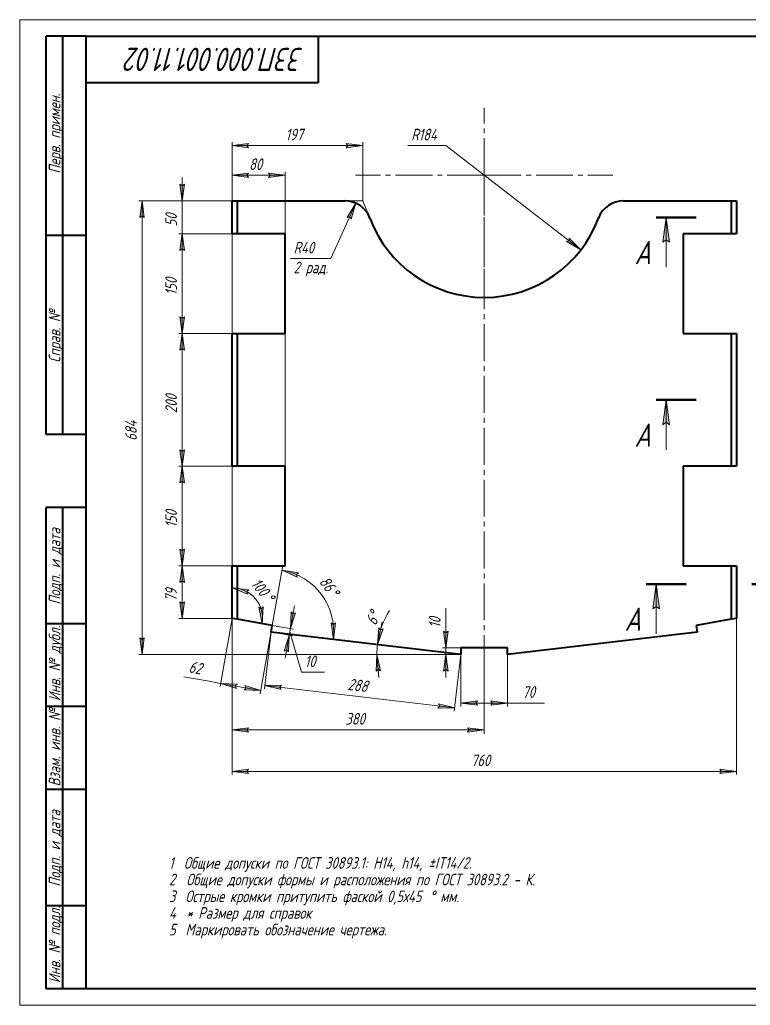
# Model space of a CAD drawing. Header units: millimetres. Extents: x 0 to 420, y 0 to 297.
# Drawn here: x 0 to 220.2, y 0 to 297 of the extents above; entities that cross this region are included whole.
import ezdxf

# ---------------------------------------------------------------- set-up
doc = ezdxf.new("R2010")
doc.units = ezdxf.units.MM
for name, pattern in [('K5LT_AXLED', [15.625, 11.125, -1.5, 1.5, -1.5]), ('K5LT_BASIC', [0]), ('K5LT_REINFORCED', [0]), ('K5LT_THIN', [0])]:
    doc.linetypes.add(name, pattern=pattern)
doc.layers.add('Системный слой', color=7, linetype='Continuous')
doc.styles.add('KDIMTEXTSTYLE', font='GOST_AU.SHX', dxfattribs={"width": 0.96, "oblique": 15, "height": 5})
doc.styles.add('KTEXTSTYLE', font='GOST_AU.SHX', dxfattribs={"width": 0.96, "height": 5})
doc.dimstyles.new('KDIMSTYLE (0.20)', dxfattribs={"dimtxt": 5, "dimasz": 1, "dimexe": 2, "dimexo": 0, "dimgap": 1, "dimtad": 1, "dimlfac": 5, "dimtxsty": 'KDIMTEXTSTYLE', "dimsah": 1, "dimcen": 0, "dimdle": 1, "dimadec": 0, "dimazin": 0, "dimtfac": 0.667, "dimtmove": 0, "dimatfit": 3, "dimfxl": 1, "dimtvp": 1, "dimtolj": 1, "dimtzin": 0, "dimarcsym": 0})

# ---------------------------------------------------------------- blocks, each defined once
blk = doc.blocks.new('D0')
at = {"layer": 'Системный слой'}
for points in [[(69, 69.84), (68.5, 70.5), (69, 71.16), (64, 70.5)], [(216, 70.5), (211, 71.16), (211.5, 70.5), (211, 69.84)]]:
    blk.add_hatch(color=7, dxfattribs=at).paths.add_polyline_path(points)
at = {"layer": 'Системный слой', "color": 7, "linetype": 'K5LT_THIN', "lineweight": 18}
for p, q in [((64, 116.6), (64, 69.5)), ((216, 116.6), (216, 69.5)), ((64, 70.5), (69, 71.16)), ((69, 69.84), (64, 70.5)), ((64, 70.5), (216, 70.5)), ((69, 71.16), (68.5, 70.5)), ((68.5, 70.5), (69, 69.84)), ((211.5, 70.5), (211, 71.16)), ((211, 71.16), (216, 70.5)), ((216, 70.5), (211, 69.84)), ((211, 69.84), (211.5, 70.5))]:
    blk.add_line(p, q, dxfattribs=at)
at = {"layer": 'Системный слой', "color": 7, "insert": (136.03, 75.57), "char_height": 2.5, "attachment_point": 1, "style": 'KTEXTSTYLE'}
blk.add_mtext('\\H3.5;\\W0.965;\\Q15;\\Q15;760', dxfattribs=at)
blk = doc.blocks.new('KDIMARROW_01')
at = {"layer": 'Системный слой'}
blk.add_hatch(color=0, dxfattribs=at).paths.add_polyline_path([(0, 0), (-5, 0.66), (-4.5, 0), (-5, -0.66)])
at = {"layer": 'Системный слой', "color": 0, "linetype": 'K5LT_THIN', "lineweight": 18}
for p, q in [((-4.5, 0), (-5, 0.66)), ((-5, 0.66), (0, 0)), ((0, 0), (-5, -0.66)), ((-5, -0.66), (-4.5, 0)), ((0, 0), (-1, 0))]:
    blk.add_line(p, q, dxfattribs=at)
blk = doc.blocks.new('D1')
at = {"layer": 'Системный слой'}
for points in [[(68.5, 83), (69, 83.66), (64, 83), (69, 82.34)], [(135, 82.34), (140, 83), (135, 83.66), (135.5, 83)]]:
    blk.add_hatch(color=7, dxfattribs=at).paths.add_polyline_path(points)
at = {"layer": 'Системный слой', "color": 7, "linetype": 'K5LT_THIN', "lineweight": 18}
for p, q in [((64, 116.6), (64, 82)), ((140, 107.72), (140, 82)), ((64, 83), (69, 83.66)), ((69, 83.66), (68.5, 83)), ((135.5, 83), (135, 83.66)), ((135, 83.66), (140, 83)), ((69, 82.34), (64, 83)), ((64, 83), (140, 83)), ((68.5, 83), (69, 82.34)), ((140, 83), (135, 82.34)), ((135, 82.34), (135.5, 83))]:
    blk.add_line(p, q, dxfattribs=at)
at = {"layer": 'Системный слой', "color": 7, "insert": (98.17, 88.07), "char_height": 2.5, "attachment_point": 1, "style": 'KTEXTSTYLE'}
blk.add_mtext('\\H3.5;\\W0.965;\\Q15;\\Q15;380', dxfattribs=at)
blk = doc.blocks.new('D2')
at = {"layer": 'Системный слой'}
for points in [[(137.5, 91.08), (138, 91.74), (133, 91.08), (138, 90.42)], [(147, 91.08), (142, 91.74), (142.5, 91.08), (142, 90.42)]]:
    blk.add_hatch(color=7, dxfattribs=at).paths.add_polyline_path(points)
at = {"layer": 'Системный слой', "color": 7, "linetype": 'K5LT_THIN', "lineweight": 18}
for p, q in [((133, 105.73), (133, 90.08)), ((147, 105.73), (147, 90.08)), ((133, 91.08), (138, 91.74)), ((138, 90.42), (133, 91.08)), ((133, 91.08), (147, 91.08)), ((138, 91.74), (137.5, 91.08)), ((137.5, 91.08), (138, 90.42)), ((142.5, 91.08), (142, 91.74)), ((142, 91.74), (147, 91.08)), ((147, 91.08), (142, 90.42)), ((142, 90.42), (142.5, 91.08)), ((147, 91.08), (150.5, 91.08)), ((150.5, 91.08), (158.22, 91.08))]:
    blk.add_line(p, q, dxfattribs=at)
at = {"layer": 'Системный слой', "color": 7, "insert": (151.5, 96.16), "char_height": 2.5, "attachment_point": 1, "style": 'KTEXTSTYLE'}
blk.add_mtext('\\H3.5;\\W0.965;\\Q15;\\Q15;70', dxfattribs=at)
blk = doc.blocks.new('D3')
at = {"layer": 'Системный слой'}
for points in [[(78.36, 95.88), (78.93, 96.47), (73.89, 96.41), (78.78, 95.17)], [(131.1, 89.65), (126.21, 90.89), (126.63, 90.18), (126.06, 89.58)]]:
    blk.add_hatch(color=7, dxfattribs=at).paths.add_polyline_path(points)
at = {"layer": 'Системный слой', "color": 7, "linetype": 'K5LT_THIN', "lineweight": 18}
for p, q in [((75.79, 112.49), (73.77, 95.41)), ((133, 105.73), (130.98, 88.66)), ((73.89, 96.41), (78.93, 96.47)), ((78.78, 95.17), (73.89, 96.41)), ((73.89, 96.41), (131.1, 89.65)), ((78.93, 96.47), (78.36, 95.88)), ((78.36, 95.88), (78.78, 95.17)), ((126.06, 89.58), (126.63, 90.18)), ((131.1, 89.65), (126.06, 89.58)), ((126.63, 90.18), (126.21, 90.89)), ((126.21, 90.89), (131.1, 89.65))]:
    blk.add_line(p, q, dxfattribs=at)
at = {"layer": 'Системный слой', "color": 7, "insert": (99.15, 98.53), "char_height": 2.5, "attachment_point": 1, "rotation": 353.2642, "style": 'KTEXTSTYLE'}
blk.add_mtext('\\H3.5;\\W0.965;\\Q15;\\Q15;288', dxfattribs=at)
blk = doc.blocks.new('D4')
at = {"layer": 'Системный слой'}
for points in [[(128.44, 107.72), (129.1, 112.72), (128.44, 112.22), (127.78, 112.72)], [(129.1, 100.73), (128.44, 105.73), (127.78, 100.73), (128.44, 101.23)]]:
    blk.add_hatch(color=7, dxfattribs=at).paths.add_polyline_path(points)
at = {"layer": 'Системный слой', "color": 7, "linetype": 'K5LT_THIN', "lineweight": 18}
for p, q in [((128.44, 112.72), (128.44, 119.7)), ((128.44, 107.72), (128.44, 114.72)), ((128.44, 112.22), (127.78, 112.72)), ((127.78, 112.72), (128.44, 107.72)), ((128.44, 107.72), (129.1, 112.72)), ((129.1, 112.72), (128.44, 112.22)), ((128.44, 107.72), (128.44, 112.72)), ((133, 107.72), (127.44, 107.72)), ((128.44, 105.73), (128.44, 107.72)), ((133, 105.73), (127.44, 105.73)), ((128.44, 105.73), (127.78, 100.73)), ((129.1, 100.73), (128.44, 105.73)), ((128.44, 105.73), (128.44, 98.73)), ((127.78, 100.73), (128.44, 101.23)), ((128.44, 101.23), (129.1, 100.73))]:
    blk.add_line(p, q, dxfattribs=at)
at = {"layer": 'Системный слой', "color": 7, "insert": (123.37, 113.72), "char_height": 2.5, "attachment_point": 1, "rotation": 90, "style": 'KTEXTSTYLE'}
blk.add_mtext('\\H3.5;\\W0.965;\\Q15;\\Q15;10', dxfattribs=at)
blk = doc.blocks.new('KDIMARROW_02')
at = {"layer": 'Системный слой'}
blk.add_hatch(color=0, dxfattribs=at).paths.add_polyline_path([(4.5, 0), (5, 0.66), (0, 0), (5, -0.66)])
at = {"layer": 'Системный слой', "color": 0, "linetype": 'K5LT_THIN', "lineweight": 18}
for p, q in [((0, 0), (-1, 0)), ((5, 0.66), (0, 0)), ((0, 0), (5, -0.66)), ((0, 0), (7, 0)), ((4.5, 0), (5, 0.66)), ((5, -0.66), (4.5, 0))]:
    blk.add_line(p, q, dxfattribs=at)
blk = doc.blocks.new('D5')
at = {"layer": 'Системный слой'}
for points in [[(81.57, 113.5), (83.08, 118.31), (82.35, 117.93), (81.79, 118.54)], [(81, 106.49), (81.22, 111.53), (79.7, 106.72), (80.44, 107.1)]]:
    blk.add_hatch(color=7, dxfattribs=at).paths.add_polyline_path(points)
at = {"layer": 'Системный слой', "color": 7, "linetype": 'K5LT_THIN', "lineweight": 18}
for p, q in [((81.57, 113.5), (82.78, 120.39)), ((81.79, 118.54), (81.57, 113.5)), ((81.57, 113.5), (83.08, 118.31)), ((82.35, 117.93), (81.79, 118.54)), ((83.08, 118.31), (82.35, 117.93)), ((76.14, 114.46), (82.55, 113.32)), ((81.22, 111.53), (81.57, 113.5)), ((75.79, 112.49), (82.2, 111.35)), ((81.22, 111.53), (79.7, 106.72)), ((81.22, 111.53), (80, 104.63)), ((81, 106.49), (81.22, 111.53)), ((81.39, 112.51), (84.92, 100.34)), ((79.7, 106.72), (80.44, 107.1)), ((80.44, 107.1), (81, 106.49)), ((84.92, 100.34), (91.9, 100.34))]:
    blk.add_line(p, q, dxfattribs=at)
at = {"layer": 'Системный слой', "color": 7, "insert": (85.92, 105.41), "char_height": 2.5, "attachment_point": 1, "style": 'KTEXTSTYLE'}
blk.add_mtext('\\H3.5;\\W0.965;\\Q15;\\Q15;10', dxfattribs=at)
blk = doc.blocks.new('D6')
at = {"layer": 'Системный слой'}
for points in [[(37.52, 237.43), (36.86, 242.43), (36.2, 237.43), (36.86, 237.93)], [(36.86, 105.73), (37.52, 110.73), (36.86, 110.23), (36.2, 110.73)]]:
    blk.add_hatch(color=7, dxfattribs=at).paths.add_polyline_path(points)
at = {"layer": 'Системный слой', "color": 7, "linetype": 'K5LT_THIN', "lineweight": 18}
for p, q in [((64, 242.43), (35.86, 242.43)), ((36.2, 237.43), (36.86, 242.43)), ((36.86, 242.43), (37.52, 237.43)), ((36.86, 242.43), (36.86, 105.73)), ((36.86, 237.93), (36.2, 237.43)), ((37.52, 237.43), (36.86, 237.93)), ((36.86, 105.73), (36.2, 110.73)), ((36.2, 110.73), (36.86, 110.23)), ((36.86, 110.23), (37.52, 110.73)), ((37.52, 110.73), (36.86, 105.73)), ((133, 105.73), (35.86, 105.73))]:
    blk.add_line(p, q, dxfattribs=at)
at = {"layer": 'Системный слой', "color": 7, "insert": (31.79, 170.11), "char_height": 2.5, "attachment_point": 1, "rotation": 90, "style": 'KTEXTSTYLE'}
blk.add_mtext('\\H3.5;\\W0.965;\\Q15;\\Q15;684', dxfattribs=at)
blk = doc.blocks.new('D7')
at = {"layer": 'Системный слой'}
for points in [[(48.97, 242.43), (49.63, 247.43), (48.97, 246.93), (48.31, 247.43)], [(49.63, 227.43), (48.97, 232.43), (48.31, 227.43), (48.97, 227.93)]]:
    blk.add_hatch(color=7, dxfattribs=at).paths.add_polyline_path(points)
at = {"layer": 'Системный слой', "color": 7, "linetype": 'K5LT_THIN', "lineweight": 18}
for p, q in [((48.97, 246.93), (48.31, 247.43)), ((48.31, 247.43), (48.97, 242.43)), ((48.97, 242.43), (48.97, 249.43)), ((48.97, 242.43), (49.63, 247.43)), ((49.63, 247.43), (48.97, 246.93)), ((64, 242.43), (47.97, 242.43)), ((48.97, 232.43), (48.97, 242.43)), ((64, 232.43), (47.97, 232.43)), ((48.97, 232.43), (48.31, 227.43)), ((49.63, 227.43), (48.97, 232.43)), ((48.97, 232.43), (48.97, 225.43)), ((48.31, 227.43), (48.97, 227.93)), ((48.97, 227.93), (49.63, 227.43))]:
    blk.add_line(p, q, dxfattribs=at)
at = {"layer": 'Системный слой', "color": 7, "insert": (43.89, 234.71), "char_height": 2.5, "attachment_point": 1, "rotation": 90, "style": 'KTEXTSTYLE'}
blk.add_mtext('\\H3.5;\\W0.965;\\Q15;\\Q15;50', dxfattribs=at)
blk = doc.blocks.new('D8')
at = {"layer": 'Системный слой'}
for points in [[(49.63, 227.43), (48.97, 232.43), (48.31, 227.43), (48.97, 227.93)], [(48.97, 202.43), (49.63, 207.43), (48.97, 206.93), (48.31, 207.43)]]:
    blk.add_hatch(color=7, dxfattribs=at).paths.add_polyline_path(points)
at = {"layer": 'Системный слой', "color": 7, "linetype": 'K5LT_THIN', "lineweight": 18}
for p, q in [((64, 232.43), (47.97, 232.43)), ((48.31, 227.43), (48.97, 232.43)), ((48.97, 232.43), (49.63, 227.43)), ((48.97, 232.43), (48.97, 202.43)), ((48.97, 227.93), (48.31, 227.43)), ((49.63, 227.43), (48.97, 227.93)), ((48.97, 202.43), (48.31, 207.43)), ((48.31, 207.43), (48.97, 206.93)), ((48.97, 206.93), (49.63, 207.43)), ((49.63, 207.43), (48.97, 202.43)), ((64, 202.43), (47.97, 202.43))]:
    blk.add_line(p, q, dxfattribs=at)
at = {"layer": 'Системный слой', "color": 7, "insert": (43.89, 213.97), "char_height": 2.5, "attachment_point": 1, "rotation": 90, "style": 'KTEXTSTYLE'}
blk.add_mtext('\\H3.5;\\W0.965;\\Q15;\\Q15;150', dxfattribs=at)
blk = doc.blocks.new('D9')
at = {"layer": 'Системный слой'}
for points in [[(49.63, 197.43), (48.97, 202.43), (48.31, 197.43), (48.97, 197.93)], [(48.97, 162.43), (49.63, 167.43), (48.97, 166.93), (48.31, 167.43)]]:
    blk.add_hatch(color=7, dxfattribs=at).paths.add_polyline_path(points)
at = {"layer": 'Системный слой', "color": 7, "linetype": 'K5LT_THIN', "lineweight": 18}
for p, q in [((64, 202.43), (47.97, 202.43)), ((48.31, 197.43), (48.97, 202.43)), ((48.97, 202.43), (49.63, 197.43)), ((48.97, 202.43), (48.97, 162.43)), ((48.97, 197.93), (48.31, 197.43)), ((49.63, 197.43), (48.97, 197.93)), ((48.97, 162.43), (48.31, 167.43)), ((48.31, 167.43), (48.97, 166.93)), ((48.97, 166.93), (49.63, 167.43)), ((49.63, 167.43), (48.97, 162.43)), ((64, 162.43), (47.97, 162.43))]:
    blk.add_line(p, q, dxfattribs=at)
at = {"layer": 'Системный слой', "color": 7, "insert": (43.89, 178.46), "char_height": 2.5, "attachment_point": 1, "rotation": 90, "style": 'KTEXTSTYLE'}
blk.add_mtext('\\H3.5;\\W0.965;\\Q15;\\Q15;200', dxfattribs=at)
blk = doc.blocks.new('D10')
at = {"layer": 'Системный слой'}
for points in [[(49.63, 157.43), (48.97, 162.43), (48.31, 157.43), (48.97, 157.93)], [(48.97, 132.43), (49.63, 137.43), (48.97, 136.93), (48.31, 137.43)]]:
    blk.add_hatch(color=7, dxfattribs=at).paths.add_polyline_path(points)
at = {"layer": 'Системный слой', "color": 7, "linetype": 'K5LT_THIN', "lineweight": 18}
for p, q in [((64, 162.43), (47.97, 162.43)), ((48.31, 157.43), (48.97, 162.43)), ((48.97, 162.43), (49.63, 157.43)), ((48.97, 162.43), (48.97, 132.43)), ((48.97, 157.93), (48.31, 157.43)), ((49.63, 157.43), (48.97, 157.93)), ((48.97, 132.43), (48.31, 137.43)), ((48.31, 137.43), (48.97, 136.93)), ((48.97, 136.93), (49.63, 137.43)), ((49.63, 137.43), (48.97, 132.43)), ((64, 132.43), (47.97, 132.43))]:
    blk.add_line(p, q, dxfattribs=at)
at = {"layer": 'Системный слой', "color": 7, "insert": (43.89, 143.97), "char_height": 2.5, "attachment_point": 1, "rotation": 90, "style": 'KTEXTSTYLE'}
blk.add_mtext('\\H3.5;\\W0.965;\\Q15;\\Q15;150', dxfattribs=at)
blk = doc.blocks.new('D11')
at = {"layer": 'Системный слой'}
for points in [[(68.5, 250.14), (69, 250.79), (64, 250.14), (69, 249.48)], [(80, 250.14), (75, 250.79), (75.5, 250.14), (75, 249.48)]]:
    blk.add_hatch(color=7, dxfattribs=at).paths.add_polyline_path(points)
at = {"layer": 'Системный слой', "color": 7, "linetype": 'K5LT_THIN', "lineweight": 18}
for p, q in [((64, 132.43), (64, 251.14)), ((64, 250.14), (69, 250.79)), ((69, 249.48), (64, 250.14)), ((80, 250.14), (64, 250.14)), ((69, 250.79), (68.5, 250.14)), ((68.5, 250.14), (69, 249.48)), ((75.5, 250.14), (75, 250.79)), ((75, 250.79), (80, 250.14)), ((80, 250.14), (75, 249.48)), ((75, 249.48), (75.5, 250.14)), ((80, 162.43), (80, 251.14))]:
    blk.add_line(p, q, dxfattribs=at)
at = {"layer": 'Системный слой', "color": 7, "insert": (69.14, 255.21), "char_height": 2.5, "attachment_point": 1, "style": 'KTEXTSTYLE'}
blk.add_mtext('\\H3.5;\\W0.965;\\Q15;\\Q15;80', dxfattribs=at)
blk = doc.blocks.new('D12')
at = {"layer": 'Системный слой'}
blk.add_hatch(color=7, dxfattribs=at).paths.add_polyline_path([(99.86, 236.9), (101.32, 241.72), (98.66, 237.44), (99.47, 237.62)])
at = {"layer": 'Системный слой', "color": 7, "linetype": 'K5LT_THIN', "lineweight": 18}
for p, q in [((93.76, 225), (101.32, 241.72)), ((98.66, 237.44), (101.32, 241.72)), ((101.32, 241.72), (99.86, 236.9)), ((99.47, 237.62), (98.66, 237.44)), ((99.86, 236.9), (99.47, 237.62)), ((93.76, 225), (81.57, 225))]:
    blk.add_line(p, q, dxfattribs=at)
at = {"layer": 'Системный слой', "color": 7, "char_height": 2.5, "attachment_point": 1, "style": 'KTEXTSTYLE'}
for s, insert in [('\\H3.5;\\W0.965;\\Q15;\\Q15;R', (82.57, 230.07)), ('\\H3.5;\\W0.965;\\Q15;\\Q15;40', (84.79, 230.07)), ('\\H3.5;\\W0.965;\\Q15;\\Q15;2 рад.', (82.57, 224.08))]:
    blk.add_mtext(s, dxfattribs=dict(at, insert=insert))
blk = doc.blocks.new('D13')
at = {"layer": 'Системный слой'}
blk.add_hatch(color=7, dxfattribs=at).paths.add_polyline_path([(169.13, 227.63), (165.58, 231.21), (165.57, 230.38), (164.77, 230.16)])
at = {"layer": 'Системный слой', "color": 7, "linetype": 'K5LT_THIN', "lineweight": 18}
for p, q in [((128.44, 259.07), (117.02, 259.07)), ((128.44, 259.07), (169.13, 227.63)), ((164.77, 230.16), (165.57, 230.38)), ((169.13, 227.63), (164.77, 230.16)), ((165.57, 230.38), (165.58, 231.21)), ((165.58, 231.21), (169.13, 227.63))]:
    blk.add_line(p, q, dxfattribs=at)
at = {"layer": 'Системный слой', "color": 7, "char_height": 2.5, "attachment_point": 1, "style": 'KTEXTSTYLE'}
for s, insert in [('\\H3.5;\\W0.965;\\Q15;\\Q15;R', (118.02, 264.14)), ('\\H3.5;\\W0.965;\\Q15;\\Q15;184', (120.24, 264.14))]:
    blk.add_mtext(s, dxfattribs=dict(at, insert=insert))
blk = doc.blocks.new('U0')
at = {"layer": 'Системный слой', "color": 30, "linetype": 'K5LT_AXLED', "lineweight": 18, "true_color": 0xff8000}
for q in [(140, 270.48), (101.19, 250.14), (178.81, 250.14), (140, 211.32)]:
    blk.add_line((140, 250.14), q, dxfattribs=at)
blk = doc.blocks.new('D14')
at = {"layer": 'Системный слой'}
for points in [[(69, 258.41), (68.5, 259.07), (69, 259.72), (64, 259.07)], [(103.4, 259.07), (98.4, 259.72), (98.9, 259.07), (98.4, 258.41)]]:
    blk.add_hatch(color=7, dxfattribs=at).paths.add_polyline_path(points)
at = {"layer": 'Системный слой', "color": 7, "linetype": 'K5LT_THIN', "lineweight": 18}
for p, q in [((64, 242.43), (64, 260.07)), ((64, 259.07), (69, 259.72)), ((69, 258.41), (64, 259.07)), ((64, 259.07), (103.4, 259.07)), ((69, 259.72), (68.5, 259.07)), ((68.5, 259.07), (69, 258.41)), ((98.9, 259.07), (98.4, 259.72)), ((98.4, 259.72), (103.4, 259.07)), ((103.4, 259.07), (98.4, 258.41)), ((98.4, 258.41), (98.9, 259.07)), ((103.4, 242.43), (103.4, 260.07))]:
    blk.add_line(p, q, dxfattribs=at)
at = {"layer": 'Системный слой', "color": 7, "insert": (80.1, 264.14), "char_height": 2.5, "attachment_point": 1, "style": 'KTEXTSTYLE'}
blk.add_mtext('\\H3.5;\\W0.965;\\Q15;\\Q15;197', dxfattribs=at)
blk = doc.blocks.new('D15')
at = {"layer": 'Системный слой'}
for points in [[(64.98, 96.24), (65.59, 96.8), (60.55, 97.02), (65.36, 95.5)], [(72.69, 94.88), (67.88, 96.4), (68.26, 95.66), (67.65, 95.1)]]:
    blk.add_hatch(color=7, dxfattribs=at).paths.add_polyline_path(points)
at = {"layer": 'Системный слой', "color": 7, "linetype": 'K5LT_THIN', "lineweight": 18}
for p, q in [((64, 116.6), (60.37, 96.04)), ((76.14, 114.46), (72.51, 93.89)), ((57.1, 97.63), (49.5, 98.97)), ((60.55, 97.02), (57.1, 97.63)), ((60.55, 97.02), (65.59, 96.8)), ((65.36, 95.5), (60.55, 97.02)), ((60.55, 97.02), (72.69, 94.88)), ((65.59, 96.8), (64.98, 96.24)), ((64.98, 96.24), (65.36, 95.5)), ((67.65, 95.1), (68.26, 95.66)), ((72.69, 94.88), (67.65, 95.1)), ((68.26, 95.66), (67.88, 96.4)), ((67.88, 96.4), (72.69, 94.88))]:
    blk.add_line(p, q, dxfattribs=at)
at = {"layer": 'Системный слой', "color": 7, "insert": (51.37, 103.79), "char_height": 2.5, "attachment_point": 1, "rotation": 350, "style": 'KTEXTSTYLE'}
blk.add_mtext('\\H3.5;\\W0.965;\\Q15;\\Q15;62', dxfattribs=at)
blk = doc.blocks.new('D16')
at = {"layer": 'Системный слой'}
for points in [[(49.63, 127.43), (48.97, 132.43), (48.31, 127.43), (48.97, 127.93)], [(48.97, 116.6), (49.63, 121.6), (48.97, 121.1), (48.31, 121.6)]]:
    blk.add_hatch(color=7, dxfattribs=at).paths.add_polyline_path(points)
at = {"layer": 'Системный слой', "color": 7, "linetype": 'K5LT_THIN', "lineweight": 18}
for p, q in [((64, 132.43), (47.97, 132.43)), ((48.31, 127.43), (48.97, 132.43)), ((48.97, 132.43), (49.63, 127.43)), ((48.97, 132.43), (48.97, 116.6)), ((48.97, 127.93), (48.31, 127.43)), ((49.63, 127.43), (48.97, 127.93)), ((48.97, 116.6), (48.31, 121.6)), ((48.31, 121.6), (48.97, 121.1)), ((48.97, 121.1), (49.63, 121.6)), ((49.63, 121.6), (48.97, 116.6)), ((64, 116.6), (47.97, 116.6))]:
    blk.add_line(p, q, dxfattribs=at)
at = {"layer": 'Системный слой', "color": 7, "insert": (43.89, 121.66), "char_height": 2.5, "attachment_point": 1, "rotation": 90, "style": 'KTEXTSTYLE'}
blk.add_mtext('\\H3.5;\\W0.965;\\Q15;\\Q15;79', dxfattribs=at)
blk = doc.blocks.new('D17')
at = {"layer": 'Системный слой'}
for points in [[(68.36, 124.69), (69.01, 125.21), (64, 125.79), (68.69, 123.93)], [(73.06, 115), (73.35, 120.03), (72.73, 119.49), (72.04, 119.94)]]:
    blk.add_hatch(color=7, dxfattribs=at).paths.add_polyline_path(points)
at = {"layer": 'Системный слой', "color": 7, "linetype": 'K5LT_THIN', "lineweight": 18}
for p, q in [((64, 132.43), (64, 124.79)), ((64, 125.79), (69.01, 125.21)), ((68.69, 123.93), (64, 125.79)), ((69.01, 125.21), (68.36, 124.69)), ((68.36, 124.69), (68.69, 123.93)), ((73.06, 115), (72.04, 119.94)), ((72.04, 119.94), (72.73, 119.49)), ((72.73, 119.49), (73.35, 120.03)), ((73.35, 120.03), (73.06, 115)), ((76.14, 114.46), (72.07, 115.17))]:
    blk.add_line(p, q, dxfattribs=at)
blk.add_arc((64, 116.6), 9.2, 350, 90, dxfattribs=at)
at = {"layer": 'Системный слой', "color": 7, "char_height": 2.5, "attachment_point": 1, "rotation": 310, "style": 'KTEXTSTYLE'}
for s, insert in [('\\H3.5;\\W0.965;\\Q15;\\Q15;100', (72.16, 129.11)), ('\\H3.5;\\W0.965;\\Q15;\\Q15;°', (75.97, 124.57))]:
    blk.add_mtext(s, dxfattribs=dict(at, insert=insert))
blk = doc.blocks.new('D18')
at = {"layer": 'Системный слой'}
for points in [[(83.38, 129.78), (84.05, 130.27), (79.07, 131.09), (83.67, 129.01)], [(94.55, 110.27), (95.2, 115.27), (94.54, 114.77), (93.88, 115.27)]]:
    blk.add_hatch(color=7, dxfattribs=at).paths.add_polyline_path(points)
at = {"layer": 'Системный слой', "color": 7, "linetype": 'K5LT_THIN', "lineweight": 18}
for p, q in [((76.14, 114.46), (79.24, 132.07)), ((79.07, 131.09), (84.05, 130.27)), ((83.67, 129.01), (79.07, 131.09)), ((84.05, 130.27), (83.38, 129.78)), ((83.38, 129.78), (83.67, 129.01)), ((94.55, 110.27), (93.88, 115.27)), ((93.88, 115.27), (94.54, 114.77)), ((94.54, 114.77), (95.2, 115.27)), ((95.2, 115.27), (94.55, 110.27)), ((133, 105.73), (93.56, 110.39))]:
    blk.add_line(p, q, dxfattribs=at)
blk.add_arc((75.79, 112.49), 18.89, 353.2642, 80, dxfattribs=at)
at = {"layer": 'Системный слой', "color": 7, "char_height": 2.5, "attachment_point": 1, "rotation": 306.6321, "style": 'KTEXTSTYLE'}
for s, insert in [('\\H3.5;\\W0.965;\\Q15;\\Q15;86', (92.89, 129.68)), ('\\H3.5;\\W0.965;\\Q15;\\Q15;°', (95.54, 126.12))]:
    blk.add_mtext(s, dxfattribs=dict(at, insert=insert))
blk = doc.blocks.new('D19')
at = {"layer": 'Системный слой'}
for points in [[(107.84, 108.7), (109.51, 113.46), (108.76, 113.1), (108.22, 113.73)], [(108.77, 100.81), (107.67, 105.73), (107.45, 100.69), (108.06, 101.25)]]:
    blk.add_hatch(color=7, dxfattribs=at).paths.add_polyline_path(points)
at = {"layer": 'Системный слой', "color": 7, "linetype": 'K5LT_THIN', "lineweight": 18}
for p, q in [((107.84, 108.7), (109.28, 115.55)), ((108.22, 113.73), (107.84, 108.7)), ((107.84, 108.7), (109.51, 113.46)), ((108.76, 113.1), (108.22, 113.73)), ((109.51, 113.46), (108.76, 113.1)), ((75.79, 112.49), (108.83, 108.58)), ((35.86, 105.73), (108.67, 105.73)), ((107.67, 105.73), (107.45, 100.69)), ((108.77, 100.81), (107.67, 105.73)), ((107.67, 105.73), (108.29, 98.76)), ((107.45, 100.69), (108.06, 101.25)), ((108.06, 101.25), (108.77, 100.81))]:
    blk.add_line(p, q, dxfattribs=at)
for start, end in [(148.4823, 173.2642), (173.2642, 180)]:
    blk.add_arc((133, 105.73), 25.33, start, end, dxfattribs=at)
at = {"layer": 'Системный слой', "color": 7, "char_height": 2.5, "attachment_point": 1, "rotation": 66.3682, "style": 'KTEXTSTYLE'}
for s, insert in [('\\H3.5;\\W0.965;\\Q15;\\Q15;°', (105.02, 117.68)), ('\\H3.5;\\W0.965;\\Q15;\\Q15;6', (104.13, 115.65))]:
    blk.add_mtext(s, dxfattribs=dict(at, insert=insert))
blk = doc.blocks.new('U1')
at = {"layer": 'Системный слой'}
for points in [[(195.85, 174.93), (194.86, 182.43), (193.87, 174.93), (194.86, 175.68)], [(233.63, 174.93), (232.64, 182.43), (231.66, 174.93), (232.64, 175.68)]]:
    blk.add_hatch(color=7, dxfattribs=at).paths.add_polyline_path(points)
at = {"layer": 'Системный слой', "color": 134, "linetype": 'K5LT_REINFORCED', "lineweight": 100, "true_color": 0x009696}
for p, q in [((191.86, 182.43), (203.86, 182.43)), ((223.64, 182.43), (235.64, 182.43))]:
    blk.add_line(p, q, dxfattribs=at)
at = {"layer": 'Системный слой', "color": 7, "linetype": 'K5LT_THIN', "lineweight": 18}
for p, q in [((193.87, 174.93), (194.86, 182.43)), ((194.86, 182.43), (195.85, 174.93)), ((194.86, 167.43), (194.86, 182.43)), ((231.66, 174.93), (232.64, 182.43)), ((232.64, 182.43), (233.63, 174.93)), ((232.64, 167.43), (232.64, 182.43)), ((194.86, 175.68), (193.87, 174.93)), ((195.85, 174.93), (194.86, 175.68)), ((232.64, 175.68), (231.66, 174.93)), ((233.63, 174.93), (232.64, 175.68))]:
    blk.add_line(p, q, dxfattribs=at)
at = {"layer": 'Системный слой', "color": 7, "char_height": 2.5, "attachment_point": 1, "style": 'KTEXTSTYLE'}
for insert in [(185.31, 175.34), (234.64, 175.34)]:
    blk.add_mtext('\\H3.5;\\W0.965;\\Q15;\\Q15;\\H7.00;А', dxfattribs=dict(at, insert=insert))
blk = doc.blocks.new('U2')
at = {"layer": 'Системный слой'}
for points in [[(195.85, 229.93), (194.86, 237.43), (193.87, 229.93), (194.86, 230.68)], [(233.63, 229.93), (232.64, 237.43), (231.66, 229.93), (232.64, 230.68)]]:
    blk.add_hatch(color=7, dxfattribs=at).paths.add_polyline_path(points)
at = {"layer": 'Системный слой', "color": 134, "linetype": 'K5LT_REINFORCED', "lineweight": 100, "true_color": 0x009696}
for p, q in [((191.86, 237.43), (203.86, 237.43)), ((223.64, 237.43), (235.64, 237.43))]:
    blk.add_line(p, q, dxfattribs=at)
at = {"layer": 'Системный слой', "color": 7, "linetype": 'K5LT_THIN', "lineweight": 18}
for p, q in [((193.87, 229.93), (194.86, 237.43)), ((194.86, 237.43), (195.85, 229.93)), ((194.86, 222.43), (194.86, 237.43)), ((231.66, 229.93), (232.64, 237.43)), ((232.64, 237.43), (233.63, 229.93)), ((232.64, 222.43), (232.64, 237.43)), ((194.86, 230.68), (193.87, 229.93)), ((195.85, 229.93), (194.86, 230.68)), ((232.64, 230.68), (231.66, 229.93)), ((233.63, 229.93), (232.64, 230.68))]:
    blk.add_line(p, q, dxfattribs=at)
at = {"layer": 'Системный слой', "color": 7, "char_height": 2.5, "attachment_point": 1, "style": 'KTEXTSTYLE'}
for insert in [(185.31, 230.34), (234.64, 230.34)]:
    blk.add_mtext('\\H3.5;\\W0.965;\\Q15;\\Q15;\\H7.00;А', dxfattribs=dict(at, insert=insert))
blk = doc.blocks.new('U3')
at = {"layer": 'Системный слой'}
for points in [[(192.85, 119.43), (191.86, 126.93), (190.87, 119.43), (191.86, 120.18)], [(230.63, 119.43), (229.64, 126.93), (228.66, 119.43), (229.64, 120.18)]]:
    blk.add_hatch(color=7, dxfattribs=at).paths.add_polyline_path(points)
at = {"layer": 'Системный слой', "color": 134, "linetype": 'K5LT_REINFORCED', "lineweight": 100, "true_color": 0x009696}
for p, q in [((188.86, 126.93), (200.86, 126.93)), ((220.64, 126.93), (232.64, 126.93))]:
    blk.add_line(p, q, dxfattribs=at)
at = {"layer": 'Системный слой', "color": 7, "linetype": 'K5LT_THIN', "lineweight": 18}
for p, q in [((190.87, 119.43), (191.86, 126.93)), ((191.86, 126.93), (192.85, 119.43)), ((191.86, 111.93), (191.86, 126.93)), ((228.66, 119.43), (229.64, 126.93)), ((229.64, 126.93), (230.63, 119.43)), ((229.64, 111.93), (229.64, 126.93)), ((191.86, 120.18), (190.87, 119.43)), ((192.85, 119.43), (191.86, 120.18)), ((229.64, 120.18), (228.66, 119.43)), ((230.63, 119.43), (229.64, 120.18))]:
    blk.add_line(p, q, dxfattribs=at)
at = {"layer": 'Системный слой', "color": 7, "char_height": 2.5, "attachment_point": 1, "style": 'KTEXTSTYLE'}
for insert in [(182.31, 119.84), (231.64, 119.84)]:
    blk.add_mtext('\\H3.5;\\W0.965;\\Q15;\\Q15;\\H7.00;А', dxfattribs=dict(at, insert=insert))
blk = doc.blocks.new('U6')
at = {"color": 7, "linetype": 'K5LT_THIN', "lineweight": 18}
for p, q in [((0, 0), (0, 297)), ((0, 297), (420, 297)), ((420, 0), (0, 0))]:
    blk.add_line(p, q, dxfattribs=at)
at = {"color": 150, "linetype": 'K5LT_BASIC', "lineweight": 40, "true_color": 0x0080ff}
for p, q in [((8, 172), (8, 292)), ((20, 292), (8, 292)), ((13, 172), (13, 292)), ((20, 5), (20, 292)), ((20, 292), (415, 292)), ((90, 292), (90, 278)), ((90, 278), (20, 278)), ((20, 232), (8, 232)), ((20, 172), (8, 172)), ((8, 5), (8, 150)), ((20, 150), (8, 150)), ((13, 5), (13, 150)), ((20, 115), (8, 115)), ((20, 90), (8, 90)), ((20, 65), (8, 65)), ((20, 30), (8, 30)), ((20, 5), (8, 5)), ((415, 5), (20, 5))]:
    blk.add_line(p, q, dxfattribs=at)
at = {"color": 7, "char_height": 2.5, "attachment_point": 1, "style": 'KTEXTSTYLE'}
for s, insert, rotation in [('\\H3.5;\\W0.965;\\Q15;\\Q15;\\H7.00;ЗЗП.000.001.11.02', (85.54, 281.55), 180), ('\\H3.5;\\W0.965;\\Q15;\\Q15;Перв. примен.', (8.77, 250.61), 90), ('\\H3.5;\\W0.965;\\Q15;\\Q15;Справ. №', (8.77, 193.68), 90), ('\\H3.5;\\W0.965;\\Q15;\\Q15;Подп. и дата', (8.77, 120.75), 90), ('\\H3.5;\\W0.965;\\Q15;\\Q15;Инв. № дубл.', (8.77, 91.67), 90), ('\\H3.5;\\W0.965;\\Q15;\\Q15;Взам. инв. №', (8.77, 65.94), 90), ('\\H3.5;\\W0.965;\\Q15;\\Q15;Подп. и дата', (8.77, 35.75), 90), ('\\H3.5;\\W0.965;\\Q15;\\Q15;Инв. № подл.', (8.77, 6.67), 90)]:
    blk.add_mtext(s, dxfattribs=dict(at, insert=insert, rotation=rotation))
blk = doc.blocks.new('U7')
at = {"color": 7, "char_height": 2.5, "attachment_point": 1, "style": 'KTEXTSTYLE'}
for s, insert in [('\\H3.5;\\W0.965;\\Q15;\\Q15;1', (45, 44.65)), ('\\H3.5;\\W0.965;\\Q15;\\Q15;Общие допуски по ГОСТ 30893.1: H14, h14, ', (49.48, 44.65)), ('\\H3.5;\\W0.965;\\Q15;\\Q15;IT14/2.', (125.14, 44.65)), ('\\H3.5;\\W0.965;\\Q15;\\Q15;±', (123.19, 44.65)), ('\\H3.5;\\W0.965;\\Q15;\\Q15;2', (45, 39.65)), ('\\H3.5;\\W0.965;\\Q15;\\Q15;Общие допуски формы и расположения по ГОСТ 30893.2 - К.', (50.22, 39.65)), ('\\H3.5;\\W0.965;\\Q15;\\Q15;3', (45, 34.59)), ('\\H3.5;\\W0.965;\\Q15;\\Q15;Острые кромки притупить фаской 0,5х45', (49.94, 34.59)), ('\\H3.5;\\W0.965;\\Q15;\\Q15;°', (123.56, 34.59)), ('\\H3.5;\\W0.965;\\Q15;\\Q15; мм.', (125.05, 34.59)), ('\\H3.5;\\W0.965;\\Q15;\\Q15;4', (45, 29.57)), ('\\H3.5;\\W0.965;\\Q15;\\Q15;* Размер для справок', (50.22, 29.57)), ('\\H3.5;\\W0.965;\\Q15;\\Q15;5', (45, 24.57)), ('\\H3.5;\\W0.965;\\Q15;\\Q15;Маркировать обозначение чертежа.', (49.94, 24.57))]:
    blk.add_mtext(s, dxfattribs=dict(at, insert=insert))

msp = doc.modelspace()

# ---------------------------------------------------------------- linework, layer by layer
at = {"layer": 'Системный слой', "color": 30, "linetype": 'K5LT_AXLED', "lineweight": 18, "true_color": 0xff8000}
msp.add_line((140, 252.1357), (140, 81), dxfattribs=at)
at = {"layer": 'Системный слой', "color": 150, "linetype": 'K5LT_BASIC', "lineweight": 40, "true_color": 0x0080ff}
for p, q in [((64, 232.4345), (64, 242.4345)), ((64, 242.4345), (65.6, 242.4345)), ((65.6, 242.4345), (98.0261, 242.4345)), ((65.6, 232.4345), (65.6, 242.4345)), ((181.9739, 242.4345), (214.4, 242.4345)), ((214.4, 242.4345), (216, 242.4345)), ((214.4, 242.4345), (214.4, 232.4345)), ((216, 242.4345), (216, 232.4345)), ((65.6, 232.4345), (64, 232.4345)), ((80, 232.4345), (65.6, 232.4345)), ((80, 202.4345), (80, 232.4345)), ((214.4, 232.4345), (200, 232.4345)), ((200, 232.4345), (200, 202.4345)), ((216, 232.4345), (214.4, 232.4345)), ((64, 162.4345), (64, 202.4345)), ((64, 202.4345), (65.6, 202.4345)), ((65.6, 202.4345), (80, 202.4345)), ((65.6, 162.4345), (65.6, 202.4345)), ((200, 202.4345), (214.4, 202.4345)), ((214.4, 202.4345), (214.4, 162.4345)), ((214.4, 202.4345), (216, 202.4345)), ((216, 202.4345), (216, 162.4345)), ((65.6, 162.4345), (64, 162.4345)), ((80, 162.4345), (65.6, 162.4345)), ((80, 132.4345), (80, 162.4345)), ((200, 162.4345), (200, 132.4345)), ((214.4, 162.4345), (200, 162.4345)), ((216, 162.4345), (214.4, 162.4345)), ((64, 132.4345), (65.6, 132.4345)), ((64, 116.5954), (64, 132.4345)), ((65.6, 132.4345), (80, 132.4345)), ((65.6, 116.3132), (65.6, 132.4345)), ((200, 132.4345), (214.4, 132.4345)), ((214.4, 132.4345), (214.4, 116.3132)), ((214.4, 132.4345), (216, 132.4345)), ((216, 132.4345), (216, 116.5954)), ((65.6, 116.3132), (64, 116.5954)), ((76.1386, 114.455), (65.6, 116.3132)), ((214.4, 116.3132), (203.8614, 114.455)), ((216, 116.5954), (214.4, 116.3132)), ((75.7913, 112.4854), (76.1386, 114.455)), ((203.8614, 114.455), (204.2087, 112.4854)), ((133, 105.7287), (75.7913, 112.4854)), ((204.2087, 112.4854), (147, 105.7287)), ((147, 107.7231), (133, 107.7231)), ((133, 107.7231), (133, 105.7287)), ((147, 105.7287), (147, 107.7231))]:
    msp.add_line(p, q, dxfattribs=at)
at = {"layer": 'Системный слой', "color": 7, "linetype": 'K5LT_THIN', "lineweight": 18}
for p, q in [((96.1842, 242.4345), (103.4047, 242.4345)), ((103.4047, 242.4345), (105.519, 237.2373))]:
    msp.add_line(p, q, dxfattribs=at)
at = {"layer": 'Системный слой', "color": 150, "linetype": 'K5LT_BASIC', "lineweight": 40, "true_color": 0x0080ff}
for centre, radius, start, end in [((98.0261, 234.4345), 8, 20.509385, 90), ((181.9739, 234.4345), 8, 90, 159.490615), ((140, 250.1357), 36.8145, 200.509385, 339.490615)]:
    msp.add_arc(centre, radius, start, end, dxfattribs=at)

# ---------------------------------------------------------------- block references
for name in ['U6', 'U7']:
    msp.add_blockref(name, (0, 0))
at = {"layer": 'Системный слой'}
for name in ['U0', 'U2', 'U1', 'U3']:
    msp.add_blockref(name, (0, 0), dxfattribs=at)

# ---------------------------------------------------------------- dimensions: what is measured, and where the dimension line sits
at = {"layer": 'Системный слой', "color": 7}
for base, p1, p2, override, picture, middle in [((64, 259.0653), (103.4047, 242.4345), (64, 242.4345), {"dimexo": 0, "dimpost": '\\H3.5;\\W0.965;\\Q15;\\Q15;\\H3.5;\\W0.965;\\Q15;<>\\H3.5;\\W0.965;\\Q15;\\Q15;', "dimblk1": 'KDIMARROW_01', "dimblk2": 'KDIMARROW_01', "dimse1": 0, "dimse2": 0, "dimclrt": 7, "dimtol": 1, "dimtp": 0, "dimtm": 0, "dimtdec": 5, "dimtolj": 1}, 'D14', (83.7024, 259.0653)), ((80, 250.1357), (64, 132.4345), (80, 162.4345), {"dimexo": 0, "dimpost": '\\H3.5;\\W0.965;\\Q15;\\Q15;\\H3.5;\\W0.965;\\Q15;<>\\H3.5;\\W0.965;\\Q15;\\Q15;', "dimblk1": 'KDIMARROW_01', "dimblk2": 'KDIMARROW_01', "dimse1": 0, "dimse2": 0, "dimclrt": 7, "dimtol": 1, "dimtp": 0, "dimtm": 0, "dimtdec": 5, "dimtolj": 1}, 'D11', (72, 250.1357)), ((64, 70.5), (216, 116.5954), (64, 116.5954), {"dimexo": 0, "dimpost": '\\H3.5;\\W0.965;\\Q15;<>', "dimblk1": 'KDIMARROW_01', "dimblk2": 'KDIMARROW_01', "dimse1": 0, "dimse2": 0, "dimclrt": 7, "dimtol": 1, "dimtp": 0, "dimtm": 0, "dimtdec": 5, "dimtolj": 1}, 'D0', (140, 70.5)), ((64, 83), (140, 107.7231), (64, 116.5954), {"dimexo": 0, "dimpost": '\\H3.5;\\W0.965;\\Q15;\\Q15;\\H3.5;\\W0.965;\\Q15;<>\\H3.5;\\W0.965;\\Q15;\\Q15;', "dimblk1": 'KDIMARROW_01', "dimblk2": 'KDIMARROW_01', "dimse1": 0, "dimse2": 0, "dimclrt": 7, "dimtol": 1, "dimtp": 0, "dimtm": 0, "dimtdec": 5, "dimtolj": 1}, 'D1', (102, 83)), ((133, 91.0825), (147, 105.7287), (133, 105.7287), {"dimexo": 0, "dimpost": '\\H3.5;\\W0.965;\\Q15;\\Q15;\\H3.5;\\W0.965;\\Q15;<>\\H3.5;\\W0.965;\\Q15;\\Q15;', "dimblk1": 'KDIMARROW_01', "dimblk2": 'KDIMARROW_01', "dimse1": 0, "dimse2": 0, "dimclrt": 7, "dimtol": 1, "dimtp": 0, "dimtm": 0, "dimtdec": 5, "dimtolj": 1}, 'D2', (154.3595, 91.0825))]:
    dim = msp.add_linear_dim(base=base, p1=p1, p2=p2, dimstyle='KDIMSTYLE (0.20)', override=override, dxfattribs=at)
    dim.commit()
    dim.dimension.update_dxf_attribs({"geometry": picture, "text_midpoint": middle, "dimtype": 160})
dim = msp.add_radius_dim(center=(140, 250.1357), mpoint=(169.1331, 227.6286), dimstyle='KDIMSTYLE (0.20)', override={"dimtih": 1, "dimtoh": 1, "dimpost": '\\H3.5;\\W0.965;\\Q15;<>', "dimblk2": 'KDIMARROW_01', "dimclrt": 7, "dimtol": 1, "dimtp": 1, "dimtm": 0, "dimtdec": 5, "dimtmove": 1, "dimtolj": 1}, dxfattribs=at)
dim.commit()
dim.dimension.update_dxf_attribs({"geometry": 'D13', "text_midpoint": (127.4416, 259.0653), "dimtype": 164})
for base, p1, p2, angle, override, picture, middle, dimtype in [((48.9691, 232.4345), (64, 242.4345), (64, 232.4345), 90, {"dimexo": 0, "dimpost": '\\H3.5;\\W0.965;\\Q15;\\Q15;\\H3.5;\\W0.965;\\Q15;<>\\H3.5;\\W0.965;\\Q15;\\Q15;', "dimblk1": 'KDIMARROW_02', "dimblk2": 'KDIMARROW_02', "dimse1": 0, "dimse2": 0, "dimclrt": 7, "dimtol": 1, "dimtp": 0, "dimtm": 0, "dimtdec": 5, "dimtolj": 1}, 'D7', (48.9691, 237.4345), 160), ((36.8618, 242.4345), (133, 105.7287), (64, 242.4345), 90, {"dimexo": 0, "dimpost": '\\H3.5;\\W0.965;\\Q15;\\Q15;\\H3.5;\\W0.965;\\Q15;<>\\H3.5;\\W0.965;\\Q15;\\Q15;', "dimblk1": 'KDIMARROW_01', "dimblk2": 'KDIMARROW_01', "dimse1": 0, "dimse2": 0, "dimclrt": 7, "dimtol": 1, "dimtp": 0, "dimtm": 0, "dimtdec": 5, "dimtolj": 1}, 'D6', (36.8618, 174.0816), 160), ((48.9691, 232.4345), (64, 202.4345), (64, 232.4345), 90, {"dimexo": 0, "dimpost": '\\H3.5;\\W0.965;\\Q15;\\Q15;\\H3.5;\\W0.965;\\Q15;<>\\H3.5;\\W0.965;\\Q15;\\Q15;', "dimblk1": 'KDIMARROW_01', "dimblk2": 'KDIMARROW_01', "dimse1": 0, "dimse2": 0, "dimclrt": 7, "dimtol": 1, "dimtp": 0, "dimtm": 0, "dimtdec": 5, "dimtolj": 1}, 'D8', (48.9691, 217.4345), 160), ((48.9691, 202.4345), (64, 162.4345), (64, 202.4345), 90, {"dimexo": 0, "dimpost": '\\H3.5;\\W0.965;\\Q15;\\Q15;\\H3.5;\\W0.965;\\Q15;<>\\H3.5;\\W0.965;\\Q15;\\Q15;', "dimblk1": 'KDIMARROW_01', "dimblk2": 'KDIMARROW_01', "dimse1": 0, "dimse2": 0, "dimclrt": 7, "dimtol": 1, "dimtp": 0, "dimtm": 0, "dimtdec": 5, "dimtolj": 1}, 'D9', (48.9691, 182.4345), 160), ((48.9691, 162.4345), (64, 132.4345), (64, 162.4345), 90, {"dimexo": 0, "dimpost": '\\H3.5;\\W0.965;\\Q15;\\Q15;\\H3.5;\\W0.965;\\Q15;<>\\H3.5;\\W0.965;\\Q15;\\Q15;', "dimblk1": 'KDIMARROW_01', "dimblk2": 'KDIMARROW_01', "dimse1": 0, "dimse2": 0, "dimclrt": 7, "dimtol": 1, "dimtp": 0, "dimtm": 0, "dimtdec": 5, "dimtolj": 1}, 'D10', (48.9691, 147.4345), 160), ((48.9691, 132.4345), (64, 116.5954), (64, 132.4345), 90, {"dimexo": 0, "dimpost": '\\H3.5;\\W0.965;\\Q15;\\Q15;\\H3.5;\\W0.965;\\Q15;<>\\H3.5;\\W0.965;\\Q15;\\Q15;', "dimblk1": 'KDIMARROW_01', "dimblk2": 'KDIMARROW_01', "dimse1": 0, "dimse2": 0, "dimclrt": 7, "dimtol": 1, "dimtp": 0, "dimtm": 0, "dimtdec": 5, "dimtolj": 1}, 'D16', (48.9691, 124.5149), 160), ((81.2184, 111.5284), (76.1386, 114.455), (75.7913, 112.4854), 260, {"dimexo": 0, "dimtoh": 1, "dimpost": '\\H3.5;\\W0.965;\\Q15;\\Q15;\\H3.5;\\W0.965;\\Q15;<>\\H3.5;\\W0.965;\\Q15;\\Q15;', "dimblk1": 'KDIMARROW_02', "dimblk2": 'KDIMARROW_02', "dimse1": 0, "dimse2": 0, "dimclrt": 7, "dimtol": 1, "dimtp": 0, "dimtm": 0, "dimtdec": 5, "dimtmove": 1, "dimtolj": 1}, 'D5', (85.9171, 100.3407), 161), ((128.4416, 105.7287), (133, 107.7231), (133, 105.7287), 90, {"dimexo": 0, "dimpost": '\\H3.5;\\W0.965;\\Q15;\\Q15;\\H3.5;\\W0.965;\\Q15;<>\\H3.5;\\W0.965;\\Q15;\\Q15;', "dimblk1": 'KDIMARROW_02', "dimblk2": 'KDIMARROW_02', "dimse1": 0, "dimse2": 0, "dimclrt": 7, "dimtol": 1, "dimtp": 0, "dimtm": 0, "dimtdec": 5, "dimtolj": 1}, 'D4', (128.4416, 116.2122), 160), ((60.5483, 97.0199), (76.1386, 114.455), (64, 116.5954), 170, {"dimexo": 0, "dimpost": '\\H3.5;\\W0.965;\\Q15;<>', "dimblk1": 'KDIMARROW_01', "dimblk2": 'KDIMARROW_01', "dimse1": 0, "dimse2": 0, "dimclrt": 7, "dimtol": 1, "dimtp": 0, "dimtm": 0, "dimtdec": 5, "dimtolj": 1}, 'D15', (53.3006, 98.2979), 161), ((73.8923, 96.4067), (133, 105.7287), (75.7913, 112.4854), 173.264197, {"dimexo": 0, "dimpost": '\\H3.5;\\W0.965;\\Q15;\\Q15;\\H3.5;\\W0.965;\\Q15;<>\\H3.5;\\W0.965;\\Q15;\\Q15;', "dimblk1": 'KDIMARROW_01', "dimblk2": 'KDIMARROW_01', "dimse1": 0, "dimse2": 0, "dimclrt": 7, "dimtol": 1, "dimtp": 0, "dimtm": 0, "dimtdec": 5, "dimtolj": 1}, 'D3', (102.4966, 93.0283), 161)]:
    dim = msp.add_linear_dim(base=base, p1=p1, p2=p2, angle=angle, dimstyle='KDIMSTYLE (0.20)', override=override, dxfattribs=at)
    dim.commit()
    dim.dimension.update_dxf_attribs({"geometry": picture, "text_midpoint": middle, "dimtype": dimtype})
dim = msp.add_radius_dim(center=(98.0261, 234.4345), mpoint=(101.3243, 241.7229), dimstyle='KDIMSTYLE (0.20)', override={"dimtih": 1, "dimtoh": 1, "dimpost": '\\H3.5;\\W0.965;\\Q15;<>\\X\\H3.5;\\W0.965;\\Q15;\\Q15;2 рад.', "dimblk2": 'KDIMARROW_01', "dimclrt": 7, "dimtol": 1, "dimtp": 1, "dimtm": 0, "dimtdec": 5, "dimtmove": 1, "dimtolj": 1}, dxfattribs=at)
dim.commit()
dim.dimension.update_dxf_attribs({"geometry": 'D12', "text_midpoint": (92.7567, 225)})
dim = msp.add_angular_dim_2l(base=(64.092, 125.7916), line1=((64, 116.5954), (64, 132.4345)), line2=((64, 116.5954), (76.1386, 114.455)), dimstyle='KDIMSTYLE (0.20)', override={"dimpost": '\\H3.5;\\W0.965;\\Q15;<>', "dimblk1": 'KDIMARROW_01', "dimblk2": 'KDIMARROW_01', "dimclrt": 7, "dimtol": 1, "dimtp": 0, "dimtm": 0, "dimtdec": 5, "dimtolj": 1}, dxfattribs=at)
dim.commit()
dim.dimension.update_dxf_attribs({"geometry": 'D17', "text_midpoint": (71.0451, 122.5069), "dimtype": 162})
for base, line1, line2, text, override, picture, middle in [((79.2569, 131.0523), ((75.7913, 112.4854), (76.1386, 114.455)), ((75.7913, 112.4854), (133, 105.7287)), '\\H3.5;\\W0.965;\\Q15;\\H3.5;\\W0.965;\\Q15;\\Q15;86\\Q15;°\\Q15;', {"dimblk1": 'KDIMARROW_01', "dimblk2": 'KDIMARROW_01', "dimclrt": 7, "dimtolj": 1}, 'D18', (90.9482, 123.7551)), ((107.8117, 108.4485), ((133, 105.7287), (75.7913, 112.4854)), ((133, 105.7287), (35.8618, 105.7287)), '\\H3.5;\\W0.965;\\Q15;\\H3.5;\\W0.965;\\Q15;\\Q15;6\\Q15;°\\Q15;', {"dimblk1": 'KDIMARROW_02', "dimblk2": 'KDIMARROW_02', "dimclrt": 7, "dimtolj": 1}, 'D19', (109.7899, 115.8843))]:
    dim = msp.add_angular_dim_2l(base=base, line1=line1, line2=line2, text=text, dimstyle='KDIMSTYLE (0.20)', override=override, dxfattribs=at)
    dim.commit()
    dim.dimension.update_dxf_attribs({"geometry": picture, "text_midpoint": middle, "dimtype": 162})

doc.saveas('drawing.dxf')
